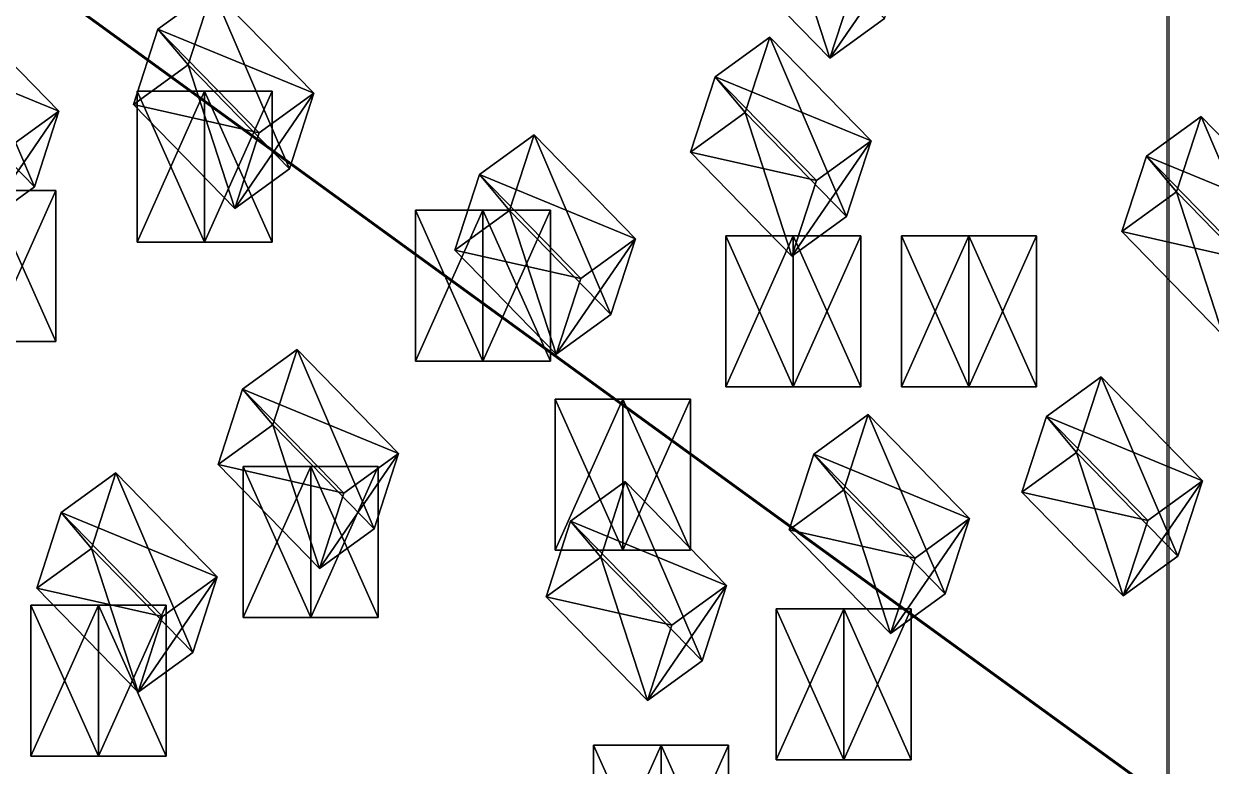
# Model space of a CAD drawing. Header units: metres. Extents: x -324 to 324, y -310 to 311.
# Drawn here: x -237.6 to -159, y -115.4 to -66.2 of the extents above; entities that cross this region are included whole.
import ezdxf

# ---------------------------------------------------------------- set-up
doc = ezdxf.new("R2010")
doc.units = ezdxf.units.M

msp = doc.modelspace()

# ---------------------------------------------------------------- linework, layer by layer
for p, q in [((-161.96652, 117.55693, -1261.8993), (-161.96637, -117.55719, -1261.8992)), ((-161.8034, -117.557014, -1262), (-161.80339, 117.5571, -1262))]:
    msp.add_line(p, q)
for points in [[(-61.803432, -190.21129, -738), (-61.803387, 190.21132, -738), (-200, 4.172325e-05, -738), (-199.9999, 0.00014172326, -737.9999)], [(61.803394, -190.21127, -1262), (-161.80339, 117.5571, -1262), (61.803425, 190.21133, -1262), (61.803524, 190.21144, -1261.9999)], [(-323.78564, -0.00020891172, -938.3003), (-161.96652, 117.55693, -1261.8993), (-161.96637, -117.55719, -1261.8992), (-161.96626, -117.55709, -1261.899)], [(61.803394, -190.21127, -1262), (-161.8034, -117.557014, -1262), (-161.80339, 117.5571, -1262), (-161.80328, 117.5572, -1261.9999)], [(-323.78564, -0.00020891172, -938.3003), (-161.96637, -117.55719, -1261.8992), (-261.97607, -190.21149, -1061.904), (-261.97598, -190.21138, -1061.9039)], [(-61.935295, -190.30717, -738.10077), (-200.13196, -0.09590149, -738.10077), (-323.74664, -0.10168457, -938.09595), (-323.74655, -0.10158457, -938.0958)], [(-61.935295, -190.30717, -738.10077), (-323.74664, -0.10168457, -938.09595), (-261.94806, -190.31653, -1061.6997), (-261.94797, -190.31642, -1061.6996)], [(-184.26752, -68.47277, -773.802), (-190.97585, -61.590942, -776.5659), (-187.3579, -58.96235, -778.8022), (-187.35779, -58.96225, -778.80206)], [(-187.3579, -58.96235, -778.8022), (-180.64958, -65.84418, -776.0383), (-184.26752, -68.47277, -773.802), (-184.26741, -68.47267, -773.8019)], [(-184.26752, -68.47277, -773.802), (-180.64958, -65.84418, -776.0383), (-179.02464, -60.843933, -767.532), (-179.02454, -60.843834, -767.53186)], [(-179.02464, -60.843933, -767.532), (-182.6426, -63.472527, -765.2957), (-184.26752, -68.47277, -773.802), (-184.26741, -68.47267, -773.8019)], [(-190.97585, -61.590942, -776.5659), (-184.26752, -68.47277, -773.802), (-182.6426, -63.472527, -765.2957), (-182.64249, -63.472427, -765.2956)], [(-218.42114, -70.799515, -842.9711), (-225.12947, -63.917686, -845.73505), (-228.7474, -66.54628, -843.4987), (-228.7473, -66.54618, -843.4986)], [(-228.7474, -66.54628, -843.4987), (-225.12947, -63.917686, -845.73505), (-226.7544, -68.91793, -854.24133), (-226.75429, -68.91783, -854.2412)], [(-220.04608, -75.79976, -851.4775), (-226.7544, -68.91793, -854.24133), (-225.12947, -63.917686, -845.73505), (-225.12936, -63.917587, -845.7349)], [(-225.12947, -63.917686, -845.73505), (-218.42114, -70.799515, -842.9711), (-220.04608, -75.79976, -851.4775), (-220.04597, -75.79966, -851.47736)], [(-235.29982, -71.991425, -871.6791), (-242.00815, -65.1096, -874.443), (-245.62608, -67.73819, -872.20667), (-245.62598, -67.73809, -872.20654)], [(-236.92476, -76.99167, -880.1854), (-243.63307, -70.10984, -882.9493), (-242.00815, -65.1096, -874.443), (-242.00804, -65.1095, -874.4429)], [(-242.00815, -65.1096, -874.443), (-235.29982, -71.991425, -871.6791), (-236.92476, -76.99167, -880.1854), (-236.92465, -76.99157, -880.1853)], [(-226.7544, -68.91793, -854.24133), (-230.37234, -71.546524, -852.00507), (-228.7474, -66.54628, -843.4987), (-228.7473, -66.54618, -843.4986)], [(-222.0391, -73.42811, -840.73486), (-228.7474, -66.54628, -843.4987), (-230.37234, -71.546524, -852.00507), (-230.37224, -71.546425, -852.00494)], [(-228.7474, -66.54628, -843.4987), (-222.0391, -73.42811, -840.73486), (-218.42114, -70.799515, -842.9711), (-218.42104, -70.799416, -842.971)], [(-181.53618, -73.95904, -787.0111), (-188.2445, -67.07721, -789.775), (-191.86244, -69.7058, -787.5387), (-191.86234, -69.7057, -787.5386)], [(-191.86244, -69.7058, -787.5387), (-188.2445, -67.07721, -789.775), (-189.86943, -72.07745, -798.2813), (-189.86932, -72.077354, -798.2812)], [(-183.16112, -78.95928, -795.51746), (-189.86943, -72.07745, -798.2813), (-188.2445, -67.07721, -789.775), (-188.2444, -67.07711, -789.7749)], [(-188.2445, -67.07721, -789.775), (-181.53618, -73.95904, -787.0111), (-183.16112, -78.95928, -795.51746), (-183.16101, -78.95918, -795.51733)], [(-245.62608, -67.73819, -872.20667), (-238.91777, -74.62002, -869.4428), (-235.29982, -71.991425, -871.6791), (-235.29971, -71.991325, -871.67896)], [(-223.66402, -78.42835, -849.24115), (-230.37234, -71.546524, -852.00507), (-226.7544, -68.91793, -854.24133), (-226.75429, -68.91783, -854.2412)], [(-226.7544, -68.91793, -854.24133), (-220.04608, -75.79976, -851.4775), (-223.66402, -78.42835, -849.24115), (-223.66391, -78.42825, -849.241)], [(-189.86943, -72.07745, -798.2813), (-193.48738, -74.70605, -796.04504), (-191.86244, -69.7058, -787.5387), (-191.86234, -69.7057, -787.5386)], [(-185.15413, -76.58763, -784.77484), (-191.86244, -69.7058, -787.5387), (-193.48738, -74.70605, -796.04504), (-193.48727, -74.70595, -796.0449)], [(-191.86244, -69.7058, -787.5387), (-185.15413, -76.58763, -784.77484), (-181.53618, -73.95904, -787.0111), (-181.53607, -73.95894, -787.011)], [(-243.63307, -70.10984, -882.9493), (-236.92476, -76.99167, -880.1854), (-240.5427, -79.62026, -877.9491), (-240.54259, -79.62016, -877.949)], [(-225.65894, -80.65365, -1153.5345), (-230.1315, -80.65365, -1144.5905), (-230.13152, -70.65365, -1144.5905), (-230.13141, -70.65355, -1144.5903)], [(-225.65894, -70.65365, -1153.5345), (-230.13152, -70.65365, -1144.5905), (-225.65948, -70.65365, -1142.3541), (-225.65938, -70.65355, -1142.354)], [(-230.13152, -70.65365, -1144.5905), (-225.65894, -70.65365, -1153.5345), (-225.65894, -80.65365, -1153.5345), (-225.65883, -80.65355, -1153.5344)], [(-225.65948, -70.65365, -1142.3541), (-230.13152, -70.65365, -1144.5905), (-230.1315, -80.65365, -1144.5905), (-230.1314, -80.65355, -1144.5903)], [(-230.1315, -80.65365, -1144.5905), (-225.65948, -80.65365, -1142.3541), (-225.65948, -70.65365, -1142.3541), (-225.65938, -70.65355, -1142.354)], [(-225.65948, -80.65365, -1142.3541), (-221.1869, -80.65365, -1151.2982), (-221.18692, -70.65365, -1151.2982), (-221.18681, -70.65355, -1151.2981)], [(-225.65948, -70.65365, -1142.3541), (-221.18692, -70.65365, -1151.2982), (-225.65894, -70.65365, -1153.5345), (-225.65883, -70.65355, -1153.5344)], [(-221.18692, -70.65365, -1151.2982), (-225.65948, -70.65365, -1142.3541), (-225.65948, -80.65365, -1142.3541), (-225.65938, -80.65355, -1142.354)], [(-221.1869, -80.65365, -1151.2982), (-225.65894, -80.65365, -1153.5345), (-225.65894, -70.65365, -1153.5345), (-225.65883, -70.65355, -1153.5344)], [(-225.65894, -70.65365, -1153.5345), (-221.18692, -70.65365, -1151.2982), (-221.1869, -80.65365, -1151.2982), (-221.1868, -80.65355, -1151.2981)], [(-223.66402, -78.42835, -849.24115), (-220.04608, -75.79976, -851.4775), (-218.42114, -70.799515, -842.9711), (-218.42104, -70.799416, -842.971)], [(-218.42114, -70.799515, -842.9711), (-222.0391, -73.42811, -840.73486), (-223.66402, -78.42835, -849.24115), (-223.66391, -78.42825, -849.241)], [(-240.5427, -79.62026, -877.9491), (-236.92476, -76.99167, -880.1854), (-235.29982, -71.991425, -871.6791), (-235.29971, -71.991325, -871.67896)], [(-235.29982, -71.991425, -871.6791), (-238.91777, -74.62002, -869.4428), (-240.5427, -79.62026, -877.9491), (-240.54259, -79.62016, -877.949)], [(-230.37234, -71.546524, -852.00507), (-223.66402, -78.42835, -849.24115), (-222.0391, -73.42811, -840.73486), (-222.03899, -73.42801, -840.73474)], [(-186.77905, -81.587875, -793.2811), (-193.48738, -74.70605, -796.04504), (-189.86943, -72.07745, -798.2813), (-189.86932, -72.077354, -798.2812)], [(-189.86943, -72.07745, -798.2813), (-183.16112, -78.95928, -795.51746), (-186.77905, -81.587875, -793.2811), (-186.77895, -81.587776, -793.281)], [(-152.98038, -79.21817, -746.9942), (-159.6887, -72.33634, -749.7581), (-163.30664, -74.964935, -747.5218), (-163.30653, -74.964836, -747.52167)], [(-163.30664, -74.964935, -747.5218), (-159.6887, -72.33634, -749.7581), (-161.31363, -77.336586, -758.2644), (-161.31352, -77.33649, -758.2643)], [(-154.60532, -84.218414, -755.50055), (-161.31363, -77.336586, -758.2644), (-159.6887, -72.33634, -749.7581), (-159.6886, -72.33624, -749.758)], [(-159.6887, -72.33634, -749.7581), (-152.98038, -79.21817, -746.9942), (-154.60532, -84.218414, -755.50055), (-154.60521, -84.218315, -755.5004)], [(-197.14, -80.44177, -819.87555), (-203.84833, -73.559944, -822.63947), (-207.46626, -76.18854, -820.40314), (-207.46616, -76.18844, -820.403)], [(-207.46626, -76.18854, -820.40314), (-203.84833, -73.559944, -822.63947), (-205.47325, -78.56019, -831.14575), (-205.47314, -78.56009, -831.1456)], [(-198.76494, -85.44202, -828.3819), (-205.47325, -78.56019, -831.14575), (-203.84833, -73.559944, -822.63947), (-203.84822, -73.559845, -822.63934)], [(-203.84833, -73.559944, -822.63947), (-197.14, -80.44177, -819.87555), (-198.76494, -85.44202, -828.3819), (-198.76483, -85.44192, -828.3818)], [(-186.77905, -81.587875, -793.2811), (-183.16112, -78.95928, -795.51746), (-181.53618, -73.95904, -787.0111), (-181.53607, -73.95894, -787.011)], [(-181.53618, -73.95904, -787.0111), (-185.15413, -76.58763, -784.77484), (-186.77905, -81.587875, -793.2811), (-186.77895, -81.587776, -793.281)], [(-193.48738, -74.70605, -796.04504), (-186.77905, -81.587875, -793.2811), (-185.15413, -76.58763, -784.77484), (-185.15402, -76.58753, -784.7747)], [(-161.31363, -77.336586, -758.2644), (-164.93158, -79.96518, -756.02814), (-163.30664, -74.964935, -747.5218), (-163.30653, -74.964836, -747.52167)], [(-156.59833, -81.84676, -744.75793), (-163.30664, -74.964935, -747.5218), (-164.93158, -79.96518, -756.02814), (-164.93147, -79.96508, -756.028)], [(-163.30664, -74.964935, -747.5218), (-156.59833, -81.84676, -744.75793), (-152.98038, -79.21817, -746.9942), (-152.98027, -79.21807, -746.9941)], [(-205.47325, -78.56019, -831.14575), (-209.0912, -81.18878, -828.9095), (-207.46626, -76.18854, -820.40314), (-207.46616, -76.18844, -820.403)], [(-200.75795, -83.070366, -817.6393), (-207.46626, -76.18854, -820.40314), (-209.0912, -81.18878, -828.9095), (-209.0911, -81.18868, -828.90936)], [(-207.46626, -76.18854, -820.40314), (-200.75795, -83.070366, -817.6393), (-197.14, -80.44177, -819.87555), (-197.1399, -80.44167, -819.8754)], [(-239.98648, -87.24566, -1113.7036), (-235.5139, -87.24566, -1122.6477), (-235.51392, -77.24566, -1122.6477), (-235.51381, -77.24556, -1122.6476)], [(-239.98648, -77.24566, -1113.7036), (-235.51392, -77.24566, -1122.6477), (-239.98593, -77.24566, -1124.884), (-239.98582, -77.24556, -1124.8839)], [(-235.51392, -77.24566, -1122.6477), (-239.98648, -77.24566, -1113.7036), (-239.98648, -87.24566, -1113.7036), (-239.98637, -87.24556, -1113.7035)], [(-235.5139, -87.24566, -1122.6477), (-239.98593, -87.24566, -1124.884), (-239.98593, -77.24566, -1124.884), (-239.98582, -77.24556, -1124.8839)], [(-239.98593, -77.24566, -1124.884), (-235.51392, -77.24566, -1122.6477), (-235.5139, -87.24566, -1122.6477), (-235.5138, -87.24556, -1122.6476)], [(-158.22325, -86.84701, -753.2642), (-164.93158, -79.96518, -756.02814), (-161.31363, -77.336586, -758.2644), (-161.31352, -77.33649, -758.2643)], [(-161.31363, -77.336586, -758.2644), (-154.60532, -84.218414, -755.50055), (-158.22325, -86.84701, -753.2642), (-158.22314, -86.84691, -753.2641)], [(-207.23193, -88.533134, -1190.384), (-211.7045, -88.533134, -1181.44), (-211.70451, -78.533134, -1181.44), (-211.7044, -78.533035, -1181.4398)], [(-207.23193, -78.533134, -1190.384), (-211.70451, -78.533134, -1181.44), (-207.23248, -78.533134, -1179.2036), (-207.23238, -78.533035, -1179.2035)], [(-211.70451, -78.533134, -1181.44), (-207.23193, -78.533134, -1190.384), (-207.23193, -88.533134, -1190.384), (-207.23183, -88.533035, -1190.3839)], [(-207.23248, -78.533134, -1179.2036), (-211.70451, -78.533134, -1181.44), (-211.7045, -88.533134, -1181.44), (-211.70439, -88.533035, -1181.4398)], [(-211.7045, -88.533134, -1181.44), (-207.23248, -88.533134, -1179.2036), (-207.23248, -78.533134, -1179.2036), (-207.23238, -78.533035, -1179.2035)], [(-202.38287, -88.07061, -826.14557), (-209.0912, -81.18878, -828.9095), (-205.47325, -78.56019, -831.14575), (-205.47314, -78.56009, -831.1456)], [(-207.23248, -88.533134, -1179.2036), (-202.7599, -88.533134, -1188.1477), (-202.75992, -78.533134, -1188.1477), (-202.75981, -78.533035, -1188.1476)], [(-207.23248, -78.533134, -1179.2036), (-202.75992, -78.533134, -1188.1477), (-207.23193, -78.533134, -1190.384), (-207.23183, -78.533035, -1190.3839)], [(-202.75992, -78.533134, -1188.1477), (-207.23248, -78.533134, -1179.2036), (-207.23248, -88.533134, -1179.2036), (-207.23238, -88.533035, -1179.2035)], [(-202.7599, -88.533134, -1188.1477), (-207.23193, -88.533134, -1190.384), (-207.23193, -78.533134, -1190.384), (-207.23183, -78.533035, -1190.3839)], [(-207.23193, -78.533134, -1190.384), (-202.75992, -78.533134, -1188.1477), (-202.7599, -88.533134, -1188.1477), (-202.7598, -88.533035, -1188.1476)], [(-205.47325, -78.56019, -831.14575), (-198.76494, -85.44202, -828.3819), (-202.38287, -88.07061, -826.14557), (-202.38277, -88.07051, -826.14545)], [(-164.93158, -79.96518, -756.02814), (-158.22325, -86.84701, -753.2642), (-156.59833, -81.84676, -744.75793), (-156.59822, -81.846664, -744.7578)], [(-221.1869, -80.65365, -1151.2982), (-225.65948, -80.65365, -1142.3541), (-230.1315, -80.65365, -1144.5905), (-230.1314, -80.65355, -1144.5903)], [(-230.1315, -80.65365, -1144.5905), (-225.65894, -80.65365, -1153.5345), (-221.1869, -80.65365, -1151.2982), (-221.1868, -80.65355, -1151.2981)], [(-202.38287, -88.07061, -826.14557), (-198.76494, -85.44202, -828.3819), (-197.14, -80.44177, -819.87555), (-197.1399, -80.44167, -819.8754)], [(-197.14, -80.44177, -819.87555), (-200.75795, -83.070366, -817.6393), (-202.38287, -88.07061, -826.14557), (-202.38277, -88.07051, -826.14545)], [(-186.68582, -90.23263, -1231.4712), (-191.15839, -90.23263, -1222.5271), (-191.1584, -80.23263, -1222.5271), (-191.1583, -80.23253, -1222.527)], [(-186.68582, -80.23263, -1231.4712), (-191.1584, -80.23263, -1222.5271), (-186.68637, -80.23263, -1220.2908), (-186.68626, -80.23253, -1220.2906)], [(-191.1584, -80.23263, -1222.5271), (-186.68582, -80.23263, -1231.4712), (-186.68582, -90.23263, -1231.4712), (-186.68571, -90.23253, -1231.4711)], [(-186.68637, -80.23263, -1220.2908), (-191.1584, -80.23263, -1222.5271), (-191.15839, -90.23263, -1222.5271), (-191.15828, -90.23253, -1222.527)], [(-191.15839, -90.23263, -1222.5271), (-186.68637, -90.23263, -1220.2908), (-186.68637, -80.23263, -1220.2908), (-186.68626, -80.23253, -1220.2906)], [(-186.68637, -90.23263, -1220.2908), (-182.21379, -90.23263, -1229.2349), (-182.2138, -80.23263, -1229.2349), (-182.2137, -80.23253, -1229.2347)], [(-186.68637, -80.23263, -1220.2908), (-182.2138, -80.23263, -1229.2349), (-186.68582, -80.23263, -1231.4712), (-186.68571, -80.23253, -1231.4711)], [(-182.2138, -80.23263, -1229.2349), (-186.68637, -80.23263, -1220.2908), (-186.68637, -90.23263, -1220.2908), (-186.68626, -90.23253, -1220.2906)], [(-182.21379, -90.23263, -1229.2349), (-186.68582, -90.23263, -1231.4712), (-186.68582, -80.23263, -1231.4712), (-186.68571, -80.23253, -1231.4711)], [(-186.68582, -80.23263, -1231.4712), (-182.2138, -80.23263, -1229.2349), (-182.21379, -90.23263, -1229.2349), (-182.21368, -90.23253, -1229.2347)], [(-175.05377, -90.23263, -1254.7324), (-179.52634, -90.23263, -1245.7883), (-179.52635, -80.23263, -1245.7883), (-179.52625, -80.23253, -1245.7882)], [(-175.05377, -80.23263, -1254.7324), (-179.52635, -80.23263, -1245.7883), (-175.05432, -80.23263, -1243.552), (-175.05421, -80.23253, -1243.5519)], [(-179.52635, -80.23263, -1245.7883), (-175.05377, -80.23263, -1254.7324), (-175.05377, -90.23263, -1254.7324), (-175.05367, -90.23253, -1254.7323)], [(-175.05432, -80.23263, -1243.552), (-179.52635, -80.23263, -1245.7883), (-179.52634, -90.23263, -1245.7883), (-179.52623, -90.23253, -1245.7882)], [(-179.52634, -90.23263, -1245.7883), (-175.05432, -90.23263, -1243.552), (-175.05432, -80.23263, -1243.552), (-175.05421, -80.23253, -1243.5519)], [(-175.05432, -90.23263, -1243.552), (-170.58174, -90.23263, -1252.4961), (-170.58176, -80.23263, -1252.4961), (-170.58165, -80.23253, -1252.496)], [(-175.05432, -80.23263, -1243.552), (-170.58176, -80.23263, -1252.4961), (-175.05377, -80.23263, -1254.7324), (-175.05367, -80.23253, -1254.7323)], [(-170.58176, -80.23263, -1252.4961), (-175.05432, -80.23263, -1243.552), (-175.05432, -90.23263, -1243.552), (-175.05421, -90.23253, -1243.5519)], [(-170.58174, -90.23263, -1252.4961), (-175.05377, -90.23263, -1254.7324), (-175.05377, -80.23263, -1254.7324), (-175.05367, -80.23253, -1254.7323)], [(-175.05377, -80.23263, -1254.7324), (-170.58176, -80.23263, -1252.4961), (-170.58174, -90.23263, -1252.4961), (-170.58163, -90.23253, -1252.496)], [(-209.0912, -81.18878, -828.9095), (-202.38287, -88.07061, -826.14557), (-200.75795, -83.070366, -817.6393), (-200.75784, -83.07027, -817.63916)], [(-235.5139, -87.24566, -1122.6477), (-239.98648, -87.24566, -1113.7036), (-244.4585, -87.24566, -1115.94), (-244.45839, -87.24556, -1115.9398)], [(-244.4585, -87.24566, -1115.94), (-239.98593, -87.24566, -1124.884), (-235.5139, -87.24566, -1122.6477), (-235.5138, -87.24556, -1122.6476)], [(-212.81241, -94.648445, -861.9299), (-219.52074, -87.76662, -864.6938), (-223.13867, -90.39521, -862.45746), (-223.13857, -90.39511, -862.45734)], [(-223.13867, -90.39521, -862.45746), (-219.52074, -87.76662, -864.6938), (-221.14566, -92.76686, -873.2001), (-221.14555, -92.76676, -873.19995)], [(-214.43735, -99.64869, -870.4362), (-221.14566, -92.76686, -873.2001), (-219.52074, -87.76662, -864.6938), (-219.52063, -87.76652, -864.69366)], [(-219.52074, -87.76662, -864.6938), (-212.81241, -94.648445, -861.9299), (-214.43735, -99.64869, -870.4362), (-214.43724, -99.64859, -870.4361)], [(-202.7599, -88.533134, -1188.1477), (-207.23248, -88.533134, -1179.2036), (-211.7045, -88.533134, -1181.44), (-211.70439, -88.533035, -1181.4398)], [(-211.7045, -88.533134, -1181.44), (-207.23193, -88.533134, -1190.384), (-202.7599, -88.533134, -1188.1477), (-202.7598, -88.533035, -1188.1476)], [(-159.59831, -96.46433, -777.9726), (-166.30664, -89.582504, -780.7365), (-169.92458, -92.2111, -778.5002), (-169.92447, -92.211, -778.50006)], [(-169.92458, -92.2111, -778.5002), (-166.30664, -89.582504, -780.7365), (-167.93156, -94.58275, -789.2428), (-167.93146, -94.58265, -789.2427)], [(-161.22325, -101.46458, -786.47894), (-167.93156, -94.58275, -789.2428), (-166.30664, -89.582504, -780.7365), (-166.30653, -89.582405, -780.7364)], [(-166.30664, -89.582504, -780.7365), (-159.59831, -96.46433, -777.9726), (-161.22325, -101.46458, -786.47894), (-161.22314, -101.46448, -786.4788)], [(-221.14566, -92.76686, -873.2001), (-224.76361, -95.395454, -870.9638), (-223.13867, -90.39521, -862.45746), (-223.13857, -90.39511, -862.45734)], [(-216.43036, -97.27704, -859.6936), (-223.13867, -90.39521, -862.45746), (-224.76361, -95.395454, -870.9638), (-224.7635, -95.395355, -870.9637)], [(-223.13867, -90.39521, -862.45746), (-216.43036, -97.27704, -859.6936), (-212.81241, -94.648445, -861.9299), (-212.8123, -94.648346, -861.92975)], [(-182.21379, -90.23263, -1229.2349), (-186.68637, -90.23263, -1220.2908), (-191.15839, -90.23263, -1222.5271), (-191.15828, -90.23253, -1222.527)], [(-191.15839, -90.23263, -1222.5271), (-186.68582, -90.23263, -1231.4712), (-182.21379, -90.23263, -1229.2349), (-182.21368, -90.23253, -1229.2347)], [(-170.58174, -90.23263, -1252.4961), (-175.05432, -90.23263, -1243.552), (-179.52634, -90.23263, -1245.7883), (-179.52623, -90.23253, -1245.7882)], [(-179.52634, -90.23263, -1245.7883), (-175.05377, -90.23263, -1254.7324), (-170.58174, -90.23263, -1252.4961), (-170.58163, -90.23253, -1252.496)], [(-197.97235, -101.04764, -1208.9009), (-202.44492, -101.04764, -1199.9568), (-202.44493, -91.04764, -1199.9568), (-202.44482, -91.04754, -1199.9567)], [(-197.97235, -91.04764, -1208.9009), (-202.44493, -91.04764, -1199.9568), (-197.9729, -91.04764, -1197.7205), (-197.9728, -91.04754, -1197.7203)], [(-202.44493, -91.04764, -1199.9568), (-197.97235, -91.04764, -1208.9009), (-197.97235, -101.04764, -1208.9009), (-197.97224, -101.04754, -1208.9008)], [(-197.9729, -91.04764, -1197.7205), (-202.44493, -91.04764, -1199.9568), (-202.44492, -101.04764, -1199.9568), (-202.44481, -101.04754, -1199.9567)], [(-202.44492, -101.04764, -1199.9568), (-197.9729, -101.04764, -1197.7205), (-197.9729, -91.04764, -1197.7205), (-197.9728, -91.04754, -1197.7203)], [(-197.9729, -101.04764, -1197.7205), (-193.50032, -101.04764, -1206.6646), (-193.50034, -91.04764, -1206.6646), (-193.50023, -91.04754, -1206.6644)], [(-197.9729, -91.04764, -1197.7205), (-193.50034, -91.04764, -1206.6646), (-197.97235, -91.04764, -1208.9009), (-197.97224, -91.04754, -1208.9008)], [(-193.50034, -91.04764, -1206.6646), (-197.9729, -91.04764, -1197.7205), (-197.9729, -101.04764, -1197.7205), (-197.9728, -101.04754, -1197.7203)], [(-193.50032, -101.04764, -1206.6646), (-197.97235, -101.04764, -1208.9009), (-197.97235, -91.04764, -1208.9009), (-197.97224, -91.04754, -1208.9008)], [(-197.97235, -91.04764, -1208.9009), (-193.50034, -91.04764, -1206.6646), (-193.50032, -101.04764, -1206.6646), (-193.50021, -101.04754, -1206.6644)], [(-175.01035, -98.95482, -805.8341), (-181.71867, -92.07299, -808.598), (-185.33661, -94.701584, -806.3617), (-185.3365, -94.701485, -806.3616)], [(-185.33661, -94.701584, -806.3617), (-181.71867, -92.07299, -808.598), (-183.3436, -97.073235, -817.1043), (-183.34349, -97.073135, -817.1042)], [(-176.63528, -103.95506, -814.34045), (-183.3436, -97.073235, -817.1043), (-181.71867, -92.07299, -808.598), (-181.71857, -92.07289, -808.5979)], [(-181.71867, -92.07299, -808.598), (-175.01035, -98.95482, -805.8341), (-176.63528, -103.95506, -814.34045), (-176.63518, -103.95496, -814.34033)], [(-167.93156, -94.58275, -789.2428), (-171.54951, -97.21134, -787.00653), (-169.92458, -92.2111, -778.5002), (-169.92447, -92.211, -778.50006)], [(-163.21626, -99.092926, -775.7363), (-169.92458, -92.2111, -778.5002), (-171.54951, -97.21134, -787.00653), (-171.54941, -97.21124, -787.0064)], [(-169.92458, -92.2111, -778.5002), (-163.21626, -99.092926, -775.7363), (-159.59831, -96.46433, -777.9726), (-159.5982, -96.46423, -777.9725)], [(-218.05528, -102.27728, -868.1999), (-224.76361, -95.395454, -870.9638), (-221.14566, -92.76686, -873.2001), (-221.14555, -92.76676, -873.19995)], [(-221.14566, -92.76686, -873.2001), (-214.43735, -99.64869, -870.4362), (-218.05528, -102.27728, -868.1999), (-218.05518, -102.27718, -868.19977)], [(-218.05528, -102.27728, -868.1999), (-214.43735, -99.64869, -870.4362), (-212.81241, -94.648445, -861.9299), (-212.8123, -94.648346, -861.92975)], [(-212.81241, -94.648445, -861.9299), (-216.43036, -97.27704, -859.6936), (-218.05528, -102.27728, -868.1999), (-218.05518, -102.27718, -868.19977)], [(-183.3436, -97.073235, -817.1043), (-186.96155, -99.70183, -814.86804), (-185.33661, -94.701584, -806.3617), (-185.3365, -94.701485, -806.3616)], [(-178.6283, -101.58341, -803.59784), (-185.33661, -94.701584, -806.3617), (-186.96155, -99.70183, -814.86804), (-186.96144, -99.70173, -814.8679)], [(-185.33661, -94.701584, -806.3617), (-178.6283, -101.58341, -803.59784), (-175.01035, -98.95482, -805.8341), (-175.01024, -98.95472, -805.834)], [(-164.84119, -104.09317, -784.2426), (-171.54951, -97.21134, -787.00653), (-167.93156, -94.58275, -789.2428), (-167.93146, -94.58265, -789.2427)], [(-167.93156, -94.58275, -789.2428), (-161.22325, -101.46458, -786.47894), (-164.84119, -104.09317, -784.2426), (-164.84108, -104.09307, -784.2425)], [(-224.76361, -95.395454, -870.9638), (-218.05528, -102.27728, -868.1999), (-216.43036, -97.27704, -859.6936), (-216.43025, -97.27694, -859.6935)], [(-218.63364, -105.52814, -1167.5834), (-223.1062, -105.52814, -1158.6393), (-223.10622, -95.52814, -1158.6393), (-223.10611, -95.52804, -1158.6392)], [(-218.63364, -95.52814, -1167.5834), (-223.10622, -95.52814, -1158.6393), (-218.63419, -95.52814, -1156.403), (-218.63408, -95.52804, -1156.4028)], [(-223.10622, -95.52814, -1158.6393), (-218.63364, -95.52814, -1167.5834), (-218.63364, -105.52814, -1167.5834), (-218.63353, -105.52804, -1167.5833)], [(-218.63419, -95.52814, -1156.403), (-223.10622, -95.52814, -1158.6393), (-223.1062, -105.52814, -1158.6393), (-223.1061, -105.52804, -1158.6392)], [(-223.1062, -105.52814, -1158.6393), (-218.63419, -105.52814, -1156.403), (-218.63419, -95.52814, -1156.403), (-218.63408, -95.52804, -1156.4028)], [(-218.63419, -105.52814, -1156.403), (-214.1616, -105.52814, -1165.347), (-214.16162, -95.52814, -1165.347), (-214.16151, -95.52804, -1165.3469)], [(-218.63419, -95.52814, -1156.403), (-214.16162, -95.52814, -1165.347), (-218.63364, -95.52814, -1167.5834), (-218.63353, -95.52804, -1167.5833)], [(-214.16162, -95.52814, -1165.347), (-218.63419, -95.52814, -1156.403), (-218.63419, -105.52814, -1156.403), (-218.63408, -105.52804, -1156.4028)], [(-214.1616, -105.52814, -1165.347), (-218.63364, -105.52814, -1167.5834), (-218.63364, -95.52814, -1167.5834), (-218.63353, -95.52804, -1167.5833)], [(-218.63364, -95.52814, -1167.5834), (-214.16162, -95.52814, -1165.347), (-214.1616, -105.52814, -1165.347), (-214.1615, -105.52804, -1165.3469)], [(-224.82155, -102.82735, -890.97235), (-231.52988, -95.94552, -893.73627), (-235.14781, -98.57411, -891.49994), (-235.1477, -98.57401, -891.4998)], [(-235.14781, -98.57411, -891.49994), (-231.52988, -95.94552, -893.73627), (-233.1548, -100.94576, -902.24255), (-233.1547, -100.94566, -902.24243)], [(-226.44649, -107.82759, -899.4787), (-233.1548, -100.94576, -902.24255), (-231.52988, -95.94552, -893.73627), (-231.52977, -95.94542, -893.73615)], [(-231.52988, -95.94552, -893.73627), (-224.82155, -102.82735, -890.97235), (-226.44649, -107.82759, -899.4787), (-226.44638, -107.82749, -899.4786)], [(-191.10126, -103.39273, -837.083), (-197.80959, -96.5109, -839.8469), (-201.42752, -99.139496, -837.6106), (-201.42741, -99.1394, -837.6105)], [(-201.42752, -99.139496, -837.6106), (-197.80959, -96.5109, -839.8469), (-199.43451, -101.51115, -848.3532), (-199.4344, -101.51105, -848.3531)], [(-192.7262, -108.392975, -845.58936), (-199.43451, -101.51115, -848.3532), (-197.80959, -96.5109, -839.8469), (-197.80948, -96.5108, -839.8468)], [(-197.80959, -96.5109, -839.8469), (-191.10126, -103.39273, -837.083), (-192.7262, -108.392975, -845.58936), (-192.72609, -108.392876, -845.58923)], [(-164.84119, -104.09317, -784.2426), (-161.22325, -101.46458, -786.47894), (-159.59831, -96.46433, -777.9726), (-159.5982, -96.46423, -777.9725)], [(-159.59831, -96.46433, -777.9726), (-163.21626, -99.092926, -775.7363), (-164.84119, -104.09317, -784.2426), (-164.84108, -104.09307, -784.2425)], [(-180.25322, -106.58366, -812.1041), (-186.96155, -99.70183, -814.86804), (-183.3436, -97.073235, -817.1043), (-183.34349, -97.073135, -817.1042)], [(-183.3436, -97.073235, -817.1043), (-176.63528, -103.95506, -814.34045), (-180.25322, -106.58366, -812.1041), (-180.25311, -106.58356, -812.104)], [(-171.54951, -97.21134, -787.00653), (-164.84119, -104.09317, -784.2426), (-163.21626, -99.092926, -775.7363), (-163.21616, -99.09283, -775.7362)], [(-233.1548, -100.94576, -902.24255), (-236.77275, -103.574356, -900.0063), (-235.14781, -98.57411, -891.49994), (-235.1477, -98.57401, -891.4998)], [(-228.4395, -105.45594, -888.7361), (-235.14781, -98.57411, -891.49994), (-236.77275, -103.574356, -900.0063), (-236.77264, -103.57426, -900.00616)], [(-235.14781, -98.57411, -891.49994), (-228.4395, -105.45594, -888.7361), (-224.82155, -102.82735, -890.97235), (-224.82144, -102.82725, -890.9722)], [(-180.25322, -106.58366, -812.1041), (-176.63528, -103.95506, -814.34045), (-175.01035, -98.95482, -805.8341), (-175.01024, -98.95472, -805.834)], [(-175.01035, -98.95482, -805.8341), (-178.6283, -101.58341, -803.59784), (-180.25322, -106.58366, -812.1041), (-180.25311, -106.58356, -812.104)], [(-199.43451, -101.51115, -848.3532), (-203.05246, -104.13974, -846.11694), (-201.42752, -99.139496, -837.6106), (-201.42741, -99.1394, -837.6105)], [(-194.71921, -106.021324, -834.84674), (-201.42752, -99.139496, -837.6106), (-203.05246, -104.13974, -846.11694), (-203.05235, -104.13964, -846.1168)], [(-201.42752, -99.139496, -837.6106), (-194.71921, -106.021324, -834.84674), (-191.10126, -103.39273, -837.083), (-191.10115, -103.39263, -837.0829)], [(-186.96155, -99.70183, -814.86804), (-180.25322, -106.58366, -812.1041), (-178.6283, -101.58341, -803.59784), (-178.62819, -101.58331, -803.5977)], [(-230.06442, -110.456184, -897.2424), (-236.77275, -103.574356, -900.0063), (-233.1548, -100.94576, -902.24255), (-233.1547, -100.94566, -902.24243)], [(-233.1548, -100.94576, -902.24255), (-226.44649, -107.82759, -899.4787), (-230.06442, -110.456184, -897.2424), (-230.06432, -110.456085, -897.24225)], [(-193.50032, -101.04764, -1206.6646), (-197.9729, -101.04764, -1197.7205), (-202.44492, -101.04764, -1199.9568), (-202.44481, -101.04754, -1199.9567)], [(-202.44492, -101.04764, -1199.9568), (-197.97235, -101.04764, -1208.9009), (-193.50032, -101.04764, -1206.6646), (-193.50021, -101.04754, -1206.6644)], [(-196.34413, -111.02157, -843.353), (-203.05246, -104.13974, -846.11694), (-199.43451, -101.51115, -848.3532), (-199.4344, -101.51105, -848.3531)], [(-199.43451, -101.51115, -848.3532), (-192.7262, -108.392975, -845.58936), (-196.34413, -111.02157, -843.353), (-196.34402, -111.02147, -843.3529)], [(-230.06442, -110.456184, -897.2424), (-226.44649, -107.82759, -899.4787), (-224.82155, -102.82735, -890.97235), (-224.82144, -102.82725, -890.9722)], [(-224.82155, -102.82735, -890.97235), (-228.4395, -105.45594, -888.7361), (-230.06442, -110.456184, -897.2424), (-230.06432, -110.456085, -897.24225)], [(-236.77275, -103.574356, -900.0063), (-230.06442, -110.456184, -897.2424), (-228.4395, -105.45594, -888.7361), (-228.43939, -105.45584, -888.73596)], [(-196.34413, -111.02157, -843.353), (-192.7262, -108.392975, -845.58936), (-191.10126, -103.39273, -837.083), (-191.10115, -103.39263, -837.0829)], [(-191.10126, -103.39273, -837.083), (-194.71921, -106.021324, -834.84674), (-196.34413, -111.02157, -843.353), (-196.34402, -111.02147, -843.3529)], [(-203.05246, -104.13974, -846.11694), (-196.34413, -111.02157, -843.353), (-194.71921, -106.021324, -834.84674), (-194.7191, -106.021225, -834.8466)], [(-232.6842, -114.69515, -1139.4856), (-237.15677, -114.69515, -1130.5415), (-237.15678, -104.69515, -1130.5415), (-237.15668, -104.69505, -1130.5414)], [(-232.6842, -104.69515, -1139.4856), (-237.15678, -104.69515, -1130.5415), (-232.68475, -104.69515, -1128.3052), (-232.68465, -104.69505, -1128.305)], [(-237.15678, -104.69515, -1130.5415), (-232.6842, -104.69515, -1139.4856), (-232.6842, -114.69515, -1139.4856), (-232.6841, -114.69505, -1139.4855)], [(-232.68475, -104.69515, -1128.3052), (-237.15678, -104.69515, -1130.5415), (-237.15677, -114.69515, -1130.5415), (-237.15666, -114.69505, -1130.5414)], [(-237.15677, -114.69515, -1130.5415), (-232.68475, -114.69515, -1128.3052), (-232.68475, -104.69515, -1128.3052), (-232.68465, -104.69505, -1128.305)], [(-232.68475, -114.69515, -1128.3052), (-228.21217, -114.69515, -1137.2493), (-228.21219, -104.69515, -1137.2493), (-228.21208, -104.69505, -1137.2491)], [(-232.68475, -104.69515, -1128.3052), (-228.21219, -104.69515, -1137.2493), (-232.6842, -104.69515, -1139.4856), (-232.6841, -104.69505, -1139.4855)], [(-228.21219, -104.69515, -1137.2493), (-232.68475, -104.69515, -1128.3052), (-232.68475, -114.69515, -1128.3052), (-232.68465, -114.69505, -1128.305)], [(-228.21217, -114.69515, -1137.2493), (-232.6842, -114.69515, -1139.4856), (-232.6842, -104.69515, -1139.4856), (-232.6841, -104.69505, -1139.4855)], [(-232.6842, -104.69515, -1139.4856), (-228.21219, -104.69515, -1137.2493), (-228.21217, -114.69515, -1137.2493), (-228.21207, -114.69505, -1137.2491)], [(-183.34592, -114.95262, -1238.1501), (-187.81848, -114.95262, -1229.206), (-187.8185, -104.95262, -1229.206), (-187.81839, -104.95252, -1229.2059)], [(-183.34592, -104.95262, -1238.1501), (-187.8185, -104.95262, -1229.206), (-183.34647, -104.95262, -1226.9697), (-183.34636, -104.95252, -1226.9696)], [(-187.8185, -104.95262, -1229.206), (-183.34592, -104.95262, -1238.1501), (-183.34592, -114.95262, -1238.1501), (-183.34581, -114.95252, -1238.15)], [(-183.34647, -104.95262, -1226.9697), (-187.8185, -104.95262, -1229.206), (-187.81848, -114.95262, -1229.206), (-187.81837, -114.95252, -1229.2059)], [(-187.81848, -114.95262, -1229.206), (-183.34647, -114.95262, -1226.9697), (-183.34647, -104.95262, -1226.9697), (-183.34636, -104.95252, -1226.9696)], [(-183.34647, -114.95262, -1226.9697), (-178.87389, -114.95262, -1235.9138), (-178.8739, -104.95262, -1235.9138), (-178.8738, -104.95252, -1235.9137)], [(-183.34647, -104.95262, -1226.9697), (-178.8739, -104.95262, -1235.9138), (-183.34592, -104.95262, -1238.1501), (-183.34581, -104.95252, -1238.15)], [(-178.8739, -104.95262, -1235.9138), (-183.34647, -104.95262, -1226.9697), (-183.34647, -114.95262, -1226.9697), (-183.34636, -114.95252, -1226.9696)], [(-178.87389, -114.95262, -1235.9138), (-183.34592, -114.95262, -1238.1501), (-183.34592, -104.95262, -1238.1501), (-183.34581, -104.95252, -1238.15)], [(-183.34592, -104.95262, -1238.1501), (-178.8739, -104.95262, -1235.9138), (-178.87389, -114.95262, -1235.9138), (-178.87378, -114.95252, -1235.9137)], [(-214.1616, -105.52814, -1165.347), (-218.63419, -105.52814, -1156.403), (-223.1062, -105.52814, -1158.6393), (-223.1061, -105.52804, -1158.6392)], [(-223.1062, -105.52814, -1158.6393), (-218.63364, -105.52814, -1167.5834), (-214.1616, -105.52814, -1165.347), (-214.1615, -105.52804, -1165.3469)], [(-195.43863, -123.96513, -1213.9677), (-199.9112, -123.96513, -1205.0236), (-199.91121, -113.96513, -1205.0236), (-199.9111, -113.965034, -1205.0234)], [(-195.43863, -113.96513, -1213.9677), (-199.91121, -113.96513, -1205.0236), (-195.43918, -113.96513, -1202.7872), (-195.43907, -113.965034, -1202.7871)], [(-199.91121, -113.96513, -1205.0236), (-195.43863, -113.96513, -1213.9677), (-195.43863, -123.96513, -1213.9677), (-195.43852, -123.965034, -1213.9675)], [(-195.43918, -113.96513, -1202.7872), (-199.91121, -113.96513, -1205.0236), (-199.9112, -123.96513, -1205.0236), (-199.91109, -123.965034, -1205.0234)], [(-199.9112, -123.96513, -1205.0236), (-195.43918, -123.96513, -1202.7872), (-195.43918, -113.96513, -1202.7872), (-195.43907, -113.965034, -1202.7871)], [(-195.43918, -123.96513, -1202.7872), (-190.9666, -123.96513, -1211.7313), (-190.96661, -113.96513, -1211.7313), (-190.9665, -113.965034, -1211.7312)], [(-195.43918, -113.96513, -1202.7872), (-190.96661, -113.96513, -1211.7313), (-195.43863, -113.96513, -1213.9677), (-195.43852, -113.965034, -1213.9675)], [(-190.96661, -113.96513, -1211.7313), (-195.43918, -113.96513, -1202.7872), (-195.43918, -123.96513, -1202.7872), (-195.43907, -123.965034, -1202.7871)], [(-190.9666, -123.96513, -1211.7313), (-195.43863, -123.96513, -1213.9677), (-195.43863, -113.96513, -1213.9677), (-195.43852, -113.965034, -1213.9675)], [(-195.43863, -113.96513, -1213.9677), (-190.96661, -113.96513, -1211.7313), (-190.9666, -123.96513, -1211.7313), (-190.96649, -123.965034, -1211.7312)], [(-228.21217, -114.69515, -1137.2493), (-232.68475, -114.69515, -1128.3052), (-237.15677, -114.69515, -1130.5415), (-237.15666, -114.69505, -1130.5414)], [(-237.15677, -114.69515, -1130.5415), (-232.6842, -114.69515, -1139.4856), (-228.21217, -114.69515, -1137.2493), (-228.21207, -114.69505, -1137.2491)], [(-178.87389, -114.95262, -1235.9138), (-183.34647, -114.95262, -1226.9697), (-187.81848, -114.95262, -1229.206), (-187.81837, -114.95252, -1229.2059)], [(-187.81848, -114.95262, -1229.206), (-183.34592, -114.95262, -1238.1501), (-178.87389, -114.95262, -1235.9138), (-178.87378, -114.95252, -1235.9137)]]:
    msp.add_3dface(points)

doc.saveas('drawing.dxf')
